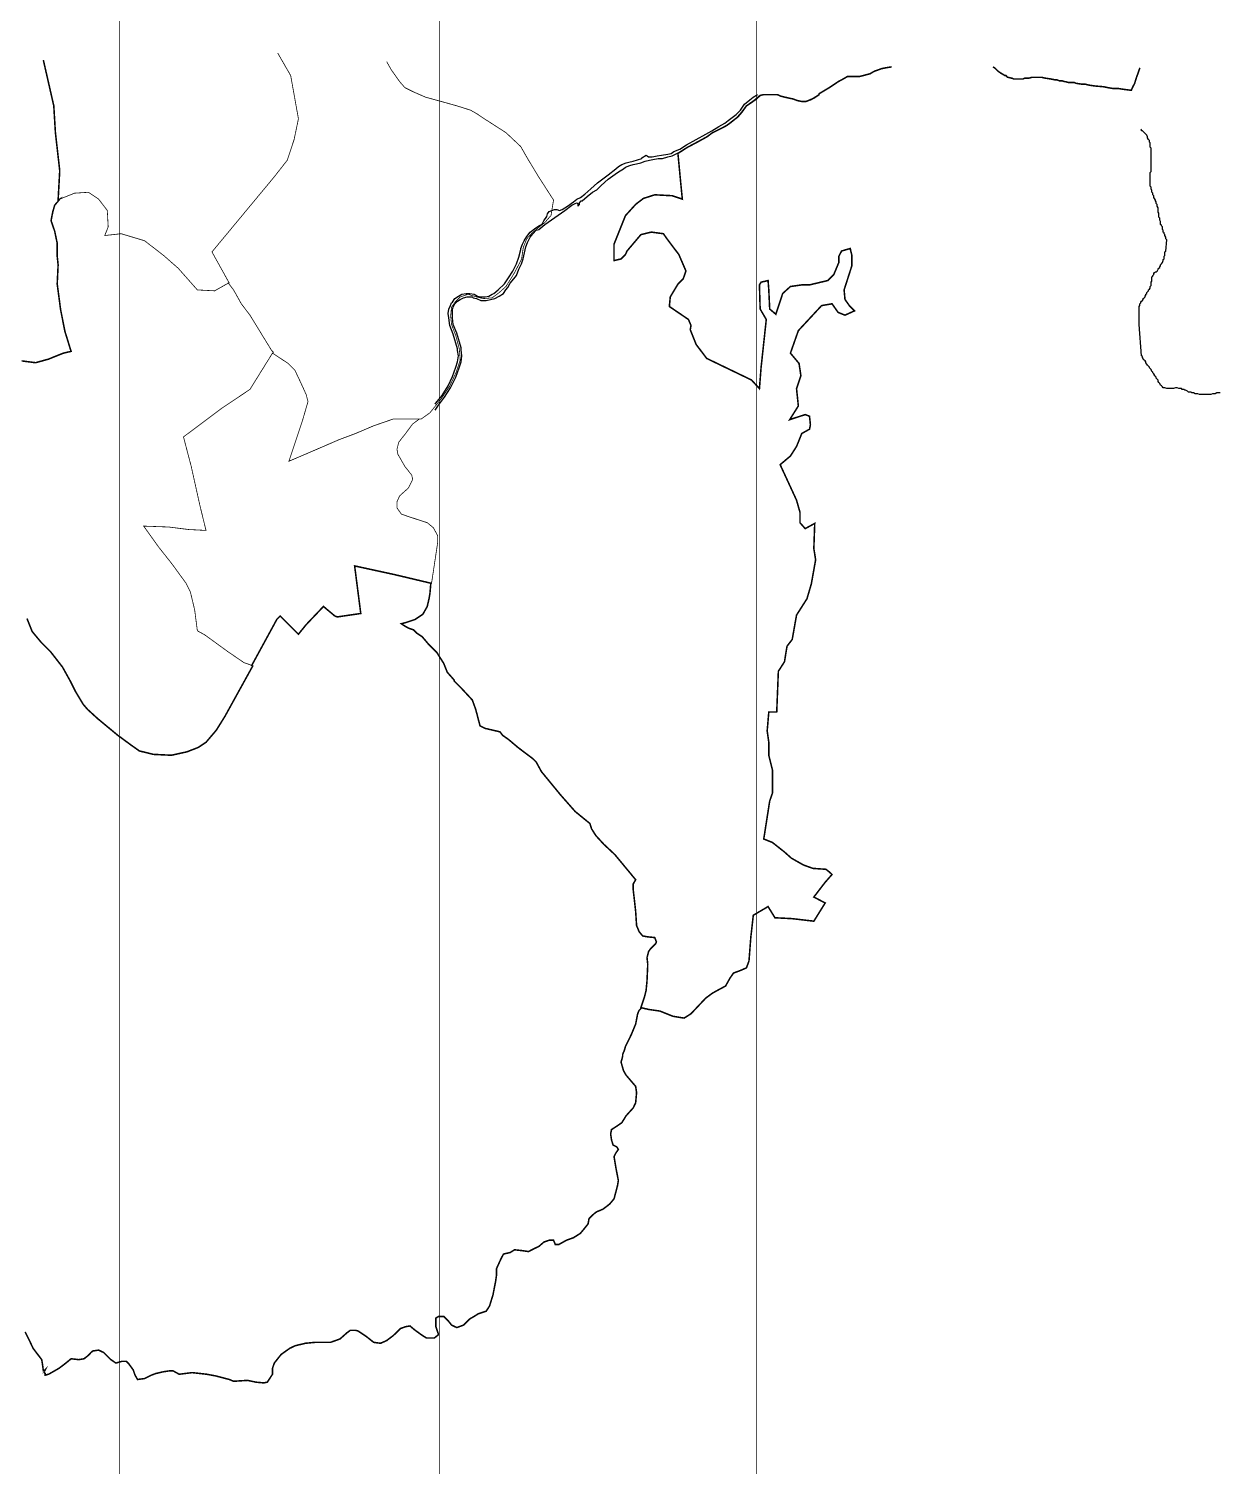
# Model space of a CAD drawing. Header units: millimetres. Extents: x -3588 to 75209, y -3737 to 38254.
# Drawn here: x 6964 to 8831, y 983 to 3236 of the extents above; entities that cross this region are included whole.
import ezdxf

# ---------------------------------------------------------------- set-up
doc = ezdxf.new("R2010")
doc.units = ezdxf.units.MM
doc.layers.add('P', color=253, linetype='Continuous')

msp = doc.modelspace()

# ---------------------------------------------------------------- linework, layer by layer
at = {"layer": 'P'}
for points, const_width in [([(7607.38, -124.774), (7607.38, 9201.454)], 1.2), ([(7106.095, -486.411), (7106.095, 8839.817)], 1.2), ([(8104.804, -520.269), (8104.804, 8805.959)], 1.2), ([(6953.081, 2715.314), (6974.814, 2712.497), (6995.139, 2718.13), (7018.28, 2727.461), (7030.427, 2730.277), (7020.825, 2761.324), (7014.055, 2795.204), (7008.678, 2835.854), (7010.102, 2865.781), (7008.678, 2879.32), (7008.678, 2899.645), (7004.725, 2918.561), (6999.092, 2934.933), (7000.5, 2942.839), (7001.908, 2949.608), (7004.725, 2959.21), (7012.631, 2968.813), (7010.102, 2967.404), (7012.631, 3013.415), (7005.861, 3072.981), (7003.317, 3115.039), (6986.945, 3186.735)], 2.417), ([(6986.945, 3186.735), (7003.317, 3115.039), (7005.861, 3072.981), (7012.631, 3013.415), (7010.102, 2967.404), (7012.631, 2968.813), (7004.725, 2959.21), (7001.908, 2949.608), (7000.5, 2942.839), (6999.092, 2934.933), (7004.725, 2918.561), (7008.678, 2899.645), (7008.678, 2879.32), (7010.102, 2865.781), (7008.678, 2835.854), (7014.055, 2795.204), (7020.825, 2761.324), (7030.427, 2730.277), (7018.28, 2727.461), (6995.139, 2718.13), (6974.814, 2712.497), (6953.081, 2715.314)], 2.417), ([(8316.245, 3176.013), (8306.931, 3174.604), (8300.146, 3173.18), (8293.376, 3170.651), (8289.135, 3169.227), (8282.366, 3165.274), (8277.004, 3163.866), (8266.282, 3161.049), (8253.863, 3161.049), (8247.077, 3161.049), (8240.308, 3157.096), (8232.402, 3152.855), (8218.575, 3143.541), (8202.475, 3133.955), (8202.475, 3132.531), (8194.297, 3127.169), (8191.753, 3125.761), (8188.936, 3124.625), (8182.15, 3121.808), (8175.381, 3121.808), (8168.611, 3123.216), (8161.826, 3125.761), (8155.056, 3127.169), (8142.909, 3130.002), (8137.276, 3132.531), (8133.323, 3132.531), (8119.768, 3132.531), (8115.815, 3132.531), (8110.166, 3131.41), (8102.26, 3124.625), (8096.626, 3120.4), (8088.721, 3115.039), (8081.935, 3105.436), (8075.165, 3097.53), (8062.747, 3087.928), (8057.385, 3083.975), (8046.663, 3078.342), (8035.652, 3072.981), (8026.338, 3066.195), (8011.375, 3058.017), (7996.411, 3050.111), (7985.689, 3043.326), (7981.448, 3040.509), (7981.448, 3039.101), (7985.689, 2994.499), (7988.217, 2968.813), (7972.134, 2974.174), (7945.039, 2975.582), (7927.243, 2969.933), (7915.112, 2960.619), (7899.013, 2942.839), (7886.594, 2911.791), (7881.232, 2898.236), (7881.232, 2872.55), (7892.243, 2875.095), (7899.013, 2881.864), (7901.557, 2887.514), (7923.29, 2913.2), (7939.662, 2917.153), (7958.578, 2914.608), (7962.531, 2908.959), (7965.364, 2905.006), (7982.856, 2881.864), (7993.867, 2856.178), (7989.642, 2844.032), (7981.448, 2835.854), (7969.317, 2815.529), (7967.893, 2800.566), (7997.82, 2780.241), (8001.772, 2770.927), (8000.636, 2764.157), (8009.966, 2741), (8026.338, 2719.267), (8096.626, 2685.387), (8109.045, 2671.848), (8111.59, 2704.591), (8119.768, 2780.241), (8110.166, 2796.613), (8109.045, 2834.445), (8111.59, 2838.67), (8122.584, 2841.215), (8123.721, 2826.54), (8125.129, 2796.613), (8134.731, 2788.435), (8145.454, 2820.89), (8157.601, 2831.901), (8175.381, 2834.445), (8187.512, 2834.445), (8216.03, 2841.215), (8225.632, 2850.817), (8233.538, 2869.734), (8233.538, 2879.32), (8237.763, 2887.514), (8251.318, 2891.467), (8253.863, 2880.728), (8253.863, 2864.356), (8241.716, 2826.54), (8243.124, 2811.576), (8249.91, 2801.974), (8258.088, 2793.796), (8243.124, 2787.01), (8232.402, 2791.251), (8222.8, 2804.807), (8206.428, 2801.974), (8170.019, 2762.733), (8157.601, 2727.461), (8171.14, 2711.361), (8173.972, 2692.172), (8167.187, 2671.848), (8170.019, 2644.737), (8156.464, 2623.292), (8180.742, 2631.198), (8187.512, 2628.654), (8188.936, 2615.099), (8187.512, 2608.329), (8175.381, 2601.559), (8167.187, 2581.235), (8157.601, 2566.271), (8141.501, 2552.716), (8167.187, 2497.103), (8172.564, 2478.187), (8172.564, 2461.815), (8180.742, 2452.501), (8195.705, 2460.695), (8194.297, 2421.166), (8197.114, 2403.673), (8190.344, 2365.841), (8183.559, 2342.699), (8167.187, 2317.013), (8160.417, 2278.893), (8152.239, 2268.17), (8148.286, 2243.892), (8138.684, 2228.929), (8136.14, 2165.138), (8123.721, 2165.138), (8121.176, 2135.499), (8123.721, 2117.719), (8123.721, 2097.394), (8129.37, 2074.525), (8129.37, 2037.829), (8125.129, 2025.682), (8115.815, 1966.116), (8129.37, 1960.755), (8148.286, 1945.791), (8159.009, 1936.205), (8177.925, 1925.467), (8192.889, 1920.105), (8213.213, 1918.697), (8218.575, 1914.472), (8222.8, 1910.519), (8212.077, 1898.372), (8194.297, 1875.231), (8212.077, 1865.917), (8194.297, 1837.398), (8160.417, 1841.351), (8133.323, 1842.759), (8122.584, 1860.267), (8099.443, 1846.712), (8095.49, 1811.712), (8092.674, 1775.016), (8088.721, 1764.293), (8079.118, 1760.052), (8068.396, 1756.099), (8062.747, 1747.921), (8055.977, 1735.775), (8048.071, 1731.55), (8035.652, 1724.764), (8024.914, 1716.858), (8001.772, 1692.308), (7991.05, 1685.523), (7973.542, 1688.356), (7953.217, 1696.533), (7935.437, 1699.078), (7923.29, 1701.895), (7928.667, 1717.994), (7931.484, 1729.005), (7932.892, 1743.968), (7934.029, 1769.654), (7932.892, 1780.377), (7935.437, 1789.979), (7938.254, 1793.932), (7946.448, 1802.11), (7947.568, 1804.943), (7945.039, 1811.712), (7934.029, 1812.848), (7926.123, 1814.257), (7920.474, 1821.026), (7916.521, 1830.629), (7915.112, 1852.362), (7912.568, 1875.231), (7911.159, 1887.362), (7911.159, 1895.556), (7915.112, 1902.325), (7882.641, 1941.566), (7865.149, 1957.938), (7852.73, 1971.493), (7845.944, 1982.216), (7843.416, 1990.394), (7820.258, 2009.31), (7797.389, 2035.284), (7767.478, 2071.692), (7759.284, 2086.656), (7753.923, 2092.017), (7730.782, 2109.525), (7716.09, 2121.944), (7706.504, 2128.714), (7702.551, 2134.091), (7679.394, 2139.452), (7671.216, 2143.405), (7664.446, 2169.363), (7659.069, 2184.055), (7640.169, 2204.379), (7630.566, 2213.965), (7630.566, 2215.39), (7619.844, 2227.521), (7614.467, 2241.076), (7603.472, 2258.568), (7589.917, 2272.123), (7580.603, 2283.133), (7572.409, 2288.495), (7567.048, 2293.856), (7558.87, 2296.689), (7552.084, 2300.642), (7547.859, 2303.458), (7553.492, 2304.867), (7569.592, 2310.228), (7581.723, 2318.422), (7588.509, 2330.552), (7591.325, 2342.699), (7592.734, 2350.877), (7594.142, 2366.977), (7537.121, 2380.516), (7474.738, 2394.071), (7484.34, 2319.542), (7447.644, 2314.181), (7443.691, 2315.589), (7425.911, 2330.552), (7398.801, 2302.05), (7386.67, 2287.086), (7358.151, 2315.589), (7352.79, 2310.228), (7313.549, 2238.243), (7314.973, 2237.123), (7271.491, 2158.369), (7257.952, 2136.62), (7241.852, 2117.719), (7229.433, 2109.525), (7211.925, 2102.756), (7187.648, 2097.394), (7159.145, 2098.803), (7137.412, 2104.164), (7123.857, 2113.766), (7103.532, 2128.714), (7072.485, 2154.416), (7056.113, 2169.363), (7049.327, 2177.269), (7037.197, 2197.594), (7029.003, 2213.965), (7016.872, 2235.714), (6997.956, 2259.992), (6982.992, 2274.94), (6969.453, 2291.311), (6961.259, 2311.636)], 2.417), ([(7346.02, 2727.461), (7347.429, 2728.869), (7344.612, 2731.686), (7310.732, 2787.01), (7297.177, 2804.807), (7285.046, 2826.54), (7276.852, 2837.262), (7278.277, 2837.262), (7251.166, 2886.105), (7348.837, 3003.813), (7369.162, 3029.787), (7379.9, 3062.242), (7386.67, 3094.714), (7374.523, 3162.458), (7354.198, 3197.746)], 1.2), ([(7524.99, 3184.191), (7531.759, 3172.06), (7545.315, 3152.855), (7553.492, 3143.541), (7567.048, 3136.772), (7585.964, 3128.578), (7615.603, 3120.4), (7634.791, 3115.039), (7656.252, 3108.253), (7665.854, 3102.892), (7677.985, 3094.714), (7696.902, 3082.567), (7711.865, 3072.981), (7735.007, 3051.232), (7745.745, 3032.331), (7762.117, 3005.221), (7786.394, 2967.404), (7782.442, 2942.839), (7781.017, 2941.702), (7772.839, 2932.116), (7760.693, 2922.514), (7752.515, 2915.744), (7744.321, 2906.43), (7738.959, 2892.875), (7736.415, 2875.095), (7725.42, 2853.634), (7711.865, 2831.901), (7701.143, 2822.299), (7690.132, 2814.121), (7676.577, 2812.984), (7665.854, 2815.529), (7652.299, 2819.754), (7640.169, 2815.529), (7631.975, 2807.335), (7626.613, 2799.429), (7625.205, 2785.89), (7626.613, 2772.335), (7633.383, 2754.555), (7638.744, 2734.23), (7640.169, 2716.722), (7633.383, 2696.397), (7623.797, 2676.073), (7610.242, 2655.748), (7592.734, 2634.015), (7579.194, 2624.413), (7576.362, 2624.413), (7535.712, 2624.413), (7504.665, 2613.69), (7476.146, 2601.559), (7450.461, 2591.957), (7400.225, 2570.224), (7371.706, 2558.077), (7393.439, 2623.292), (7401.633, 2651.523), (7398.801, 2662.534), (7390.895, 2680.026), (7381.308, 2700.35), (7370.57, 2711.361), (7346.02, 2727.461)], 1.2), ([(8306.931, 3174.604), (8300.146, 3173.18), (8293.376, 3170.651), (8289.135, 3169.227), (8282.366, 3165.274), (8277.004, 3163.866), (8266.282, 3161.049), (8253.863, 3161.049), (8247.077, 3161.049), (8240.308, 3157.096), (8232.402, 3152.855), (8218.575, 3143.541), (8202.475, 3133.955), (8202.475, 3132.531), (8194.297, 3127.169), (8191.753, 3125.761), (8188.936, 3124.625), (8182.15, 3121.808), (8175.381, 3121.808), (8168.611, 3123.216), (8161.826, 3125.761), (8155.056, 3127.169), (8142.909, 3130.002), (8137.276, 3132.531), (8133.323, 3132.531), (8119.768, 3132.531), (8115.815, 3132.531), (8110.166, 3131.41), (8102.26, 3124.625), (8096.626, 3120.4), (8088.721, 3115.039), (8081.935, 3105.436), (8075.165, 3097.53), (8062.747, 3087.928), (8057.385, 3083.975), (8046.663, 3078.342), (8035.652, 3072.981), (8026.338, 3066.195), (8011.375, 3058.017), (7996.411, 3050.111), (7985.689, 3043.326), (7981.448, 3040.509), (7981.448, 3039.101), (7985.689, 2994.499), (7988.217, 2968.813), (7972.134, 2974.174), (7945.039, 2975.582), (7927.243, 2969.933), (7915.112, 2960.619), (7899.013, 2942.839), (7886.594, 2911.791), (7881.232, 2898.236), (7881.232, 2872.55), (7892.243, 2875.095), (7899.013, 2881.864), (7901.557, 2887.514), (7923.29, 2913.2), (7939.662, 2917.153), (7958.578, 2914.608), (7962.531, 2908.959), (7965.364, 2905.006), (7982.856, 2881.864), (7993.867, 2856.178), (7989.642, 2844.032), (7981.448, 2835.854), (7969.317, 2815.529), (7967.893, 2800.566), (7997.82, 2780.241), (8001.772, 2770.927), (8000.636, 2764.157), (8009.966, 2741), (8026.338, 2719.267), (8096.626, 2685.387), (8109.045, 2671.848), (8111.59, 2704.591), (8119.768, 2780.241), (8110.166, 2796.613), (8109.045, 2834.445), (8111.59, 2838.67), (8122.584, 2841.215), (8123.721, 2826.54), (8125.129, 2796.613), (8134.731, 2788.435), (8145.454, 2820.89), (8157.601, 2831.901), (8175.381, 2834.445), (8187.512, 2834.445), (8216.03, 2841.215), (8225.632, 2850.817), (8233.538, 2869.734), (8233.538, 2879.32), (8237.763, 2887.514), (8251.318, 2891.467), (8253.863, 2880.728), (8253.863, 2864.356), (8241.716, 2826.54), (8243.124, 2811.576), (8249.91, 2801.974), (8258.088, 2793.796), (8243.124, 2787.01), (8232.402, 2791.251), (8222.8, 2804.807), (8206.428, 2801.974), (8170.019, 2762.733), (8157.601, 2727.461), (8171.14, 2711.361), (8173.972, 2692.172), (8167.187, 2671.848), (8170.019, 2644.737), (8156.464, 2623.292), (8180.742, 2631.198), (8187.512, 2628.654), (8188.936, 2615.099), (8187.512, 2608.329), (8175.381, 2601.559), (8167.187, 2581.235), (8157.601, 2566.271), (8141.501, 2552.716), (8167.187, 2497.103), (8172.564, 2478.187), (8172.564, 2461.815), (8180.742, 2452.501), (8195.705, 2460.695), (8194.297, 2421.166), (8197.114, 2403.673), (8190.344, 2365.841), (8183.559, 2342.699), (8167.187, 2317.013), (8160.417, 2278.893), (8152.239, 2268.17), (8148.286, 2243.892), (8138.684, 2228.929), (8136.14, 2165.138), (8123.721, 2165.138), (8121.176, 2135.499), (8123.721, 2117.719), (8123.721, 2097.394), (8129.37, 2074.525), (8129.37, 2037.829), (8125.129, 2025.682), (8115.815, 1966.116), (8129.37, 1960.755), (8148.286, 1945.791), (8159.009, 1936.205), (8177.925, 1925.467), (8192.889, 1920.105), (8213.213, 1918.697), (8218.575, 1914.472), (8222.8, 1910.519), (8212.077, 1898.372), (8194.297, 1875.231), (8212.077, 1865.917), (8194.297, 1837.398), (8160.417, 1841.351), (8133.323, 1842.759), (8122.584, 1860.267), (8099.443, 1846.712), (8095.49, 1811.712), (8092.674, 1775.016), (8088.721, 1764.293), (8079.118, 1760.052), (8068.396, 1756.099), (8062.747, 1747.921), (8055.977, 1735.775), (8048.071, 1731.55), (8035.652, 1724.764), (8024.914, 1716.858), (8001.772, 1692.308), (7991.05, 1685.523), (7973.542, 1688.356), (7953.217, 1696.533), (7935.437, 1699.078), (7923.29, 1701.895), (7928.667, 1717.994), (7931.484, 1729.005), (7932.892, 1743.968), (7934.029, 1769.654), (7932.892, 1780.377), (7935.437, 1789.979), (7938.254, 1793.932), (7946.448, 1802.11), (7947.568, 1804.943), (7945.039, 1811.712), (7934.029, 1812.848), (7926.123, 1814.257), (7920.474, 1821.026), (7916.521, 1830.629), (7915.112, 1852.362), (7912.568, 1875.231), (7911.159, 1887.362), (7911.159, 1895.556), (7915.112, 1902.325), (7882.641, 1941.566), (7865.149, 1957.938), (7852.73, 1971.493), (7845.944, 1982.216), (7843.416, 1990.394), (7820.258, 2009.31), (7797.389, 2035.284), (7767.478, 2071.692), (7759.284, 2086.656), (7753.923, 2092.017), (7730.782, 2109.525), (7716.09, 2121.944), (7706.504, 2128.714), (7702.551, 2134.091), (7679.394, 2139.452), (7671.216, 2143.405), (7664.446, 2169.363), (7659.069, 2184.055), (7640.169, 2204.379), (7630.566, 2213.965), (7630.566, 2215.39), (7619.844, 2227.521), (7614.467, 2241.076), (7603.472, 2258.568), (7589.917, 2272.123), (7580.603, 2283.133), (7572.409, 2288.495), (7567.048, 2293.856), (7558.87, 2296.689), (7552.084, 2300.642), (7547.859, 2303.458), (7553.492, 2304.867), (7569.592, 2310.228), (7581.723, 2318.422), (7588.509, 2330.552), (7591.325, 2342.699), (7592.734, 2350.877), (7594.142, 2366.977), (7595.278, 2366.977), (7604.88, 2430.768), (7604.88, 2441.49), (7598.095, 2453.909), (7588.509, 2461.815), (7558.87, 2471.417), (7547.859, 2475.37), (7541.074, 2484.972), (7541.074, 2494.559), (7545.315, 2503.889), (7558.87, 2516.02), (7565.639, 2529.575), (7564.231, 2536.344), (7553.492, 2549.899), (7542.498, 2569.088), (7541.074, 2576.994), (7543.906, 2588.004), (7553.492, 2600.135), (7565.639, 2616.507), (7576.362, 2624.413), (7579.194, 2624.413), (7592.734, 2634.015), (7610.242, 2655.748), (7623.797, 2676.073), (7633.383, 2696.397), (7640.169, 2716.722), (7638.744, 2734.23), (7633.383, 2754.555), (7626.613, 2772.335), (7625.205, 2785.89), (7626.613, 2799.429), (7631.975, 2807.335), (7640.169, 2815.529), (7652.299, 2819.754), (7665.854, 2815.529), (7676.577, 2812.984), (7690.132, 2814.121), (7701.143, 2822.299), (7711.865, 2831.901), (7725.42, 2853.634), (7736.415, 2875.095), (7738.959, 2892.875), (7744.321, 2906.43), (7752.515, 2915.744), (7760.693, 2922.514), (7772.839, 2932.116), (7781.017, 2941.702), (7782.442, 2942.839), (7786.394, 2967.404), (7762.117, 3005.221), (7745.745, 3032.331), (7735.007, 3051.232), (7711.865, 3072.981), (7696.902, 3082.567), (7677.985, 3094.714), (7665.854, 3102.892), (7656.252, 3108.253), (7634.791, 3115.039), (7615.603, 3120.4), (7585.964, 3128.578), (7567.048, 3136.772), (7553.492, 3143.541), (7545.315, 3152.855), (7531.759, 3172.06), (7524.99, 3184.191)], 1.2), ([(8705.232, 3174.604), (8703.823, 3170.651), (8702.415, 3166.41), (8699.87, 3159.641), (8697.054, 3150.327), (8694.221, 3144.949), (8691.676, 3139.316), (8680.682, 3140.724), (8671.352, 3142.133), (8663.174, 3142.133), (8654.98, 3143.541), (8648.21, 3144.949), (8634.655, 3146.086), (8625.341, 3147.494), (8619.708, 3148.902), (8614.331, 3148.902), (8605.016, 3150.327), (8602.2, 3151.735), (8599.383, 3151.735), (8595.43, 3151.735), (8592.598, 3151.735), (8588.645, 3152.855), (8587.236, 3152.855), (8583.283, 3154.28), (8579.058, 3154.28), (8575.105, 3155.688), (8572.273, 3155.688), (8565.503, 3157.096), (8556.189, 3158.505), (8551.948, 3159.641), (8549.403, 3159.641), (8544.042, 3159.641), (8541.226, 3159.641), (8535.864, 3159.641), (8531.623, 3158.505), (8527.67, 3158.505), (8524.854, 3158.505), (8522.309, 3157.096), (8518.084, 3157.096), (8515.54, 3157.096), (8514.131, 3157.096), (8511.299, 3157.096), (8507.346, 3157.096), (8504.529, 3158.505), (8503.393, 3158.505), (8499.168, 3159.641), (8497.759, 3159.641), (8496.623, 3161.049), (8495.215, 3162.458), (8493.807, 3162.458), (8487.021, 3166.41), (8483.068, 3169.227), (8481.66, 3170.651), (8477.435, 3174.604), (8474.89, 3176.013)], 2.417), ([(8705.232, 3174.604), (8703.823, 3170.651), (8702.415, 3166.41), (8699.87, 3159.641), (8697.054, 3150.327), (8694.221, 3144.949), (8691.676, 3139.316), (8680.682, 3140.724), (8671.352, 3142.133), (8663.174, 3142.133), (8654.98, 3143.541), (8648.21, 3144.949), (8634.655, 3146.086), (8625.341, 3147.494), (8619.708, 3148.902), (8614.331, 3148.902), (8605.016, 3150.327), (8602.2, 3151.735), (8599.383, 3151.735), (8595.43, 3151.735), (8592.598, 3151.735), (8588.645, 3152.855), (8587.236, 3152.855), (8583.283, 3154.28), (8579.058, 3154.28), (8575.105, 3155.688), (8572.273, 3155.688), (8565.503, 3157.096), (8556.189, 3158.505), (8551.948, 3159.641), (8549.403, 3159.641), (8544.042, 3159.641), (8541.226, 3159.641), (8535.864, 3159.641), (8531.623, 3158.505), (8527.67, 3158.505), (8524.854, 3158.505), (8522.309, 3157.096), (8518.084, 3157.096), (8515.54, 3157.096), (8514.131, 3157.096), (8511.299, 3157.096), (8507.346, 3157.096), (8504.529, 3158.505), (8503.393, 3158.505), (8499.168, 3159.641), (8497.759, 3159.641), (8496.623, 3161.049), (8495.215, 3162.458), (8493.807, 3162.458), (8487.021, 3166.41), (8483.068, 3169.227), (8481.66, 3170.651), (8477.435, 3174.604)], 1.2), ([(6953.081, 2715.314), (6974.814, 2712.497), (6995.139, 2718.13), (7018.28, 2727.461), (7030.427, 2730.277), (7020.825, 2761.324), (7014.055, 2795.204), (7008.678, 2835.854), (7010.102, 2865.781), (7008.678, 2879.32), (7008.678, 2899.645), (7004.725, 2918.561), (6999.092, 2934.933), (7000.5, 2942.839), (7001.908, 2949.608), (7004.725, 2959.21), (7012.631, 2968.813), (7035.788, 2978.127), (7057.521, 2979.535), (7073.605, 2968.813), (7087.16, 2951.032), (7088.569, 2925.33), (7083.207, 2911.791), (7108.893, 2914.608), (7145.59, 2903.597), (7175.229, 2880.728), (7198.386, 2860.403), (7228.297, 2826.54), (7255.407, 2825.131), (7276.852, 2837.262), (7285.046, 2826.54), (7297.177, 2804.807), (7310.732, 2787.01), (7344.612, 2731.686), (7347.429, 2728.869), (7346.02, 2727.461), (7332.465, 2705.712), (7310.732, 2670.711), (7266.13, 2640.784), (7206.564, 2596.182), (7218.711, 2549.899), (7232.25, 2488.925), (7241.852, 2449.684), (7214.758, 2451.092), (7183.423, 2455.045), (7144.181, 2456.454), (7167.323, 2423.998), (7188.784, 2396.888), (7210.517, 2366.977), (7217.302, 2353.422), (7224.072, 2325.191), (7228.297, 2292.448), (7240.444, 2285.678), (7275.732, 2259.992), (7301.418, 2242.484), (7313.549, 2238.243), (7314.973, 2237.123), (7271.491, 2158.369), (7257.952, 2136.62), (7241.852, 2117.719), (7229.433, 2109.525), (7211.925, 2102.756), (7187.648, 2097.394), (7159.145, 2098.803), (7137.412, 2104.164), (7123.857, 2113.766), (7103.532, 2128.714), (7072.485, 2154.416), (7056.113, 2169.363), (7049.327, 2177.269), (7037.197, 2197.594), (7029.003, 2213.965), (7016.872, 2235.714), (6997.956, 2259.992), (6982.992, 2274.94), (6969.453, 2291.311), (6961.259, 2311.636)], 1.2), ([(6961.259, 2311.636), (6969.453, 2291.311), (6982.992, 2274.94), (6997.956, 2259.992), (7016.872, 2235.714), (7029.003, 2213.965), (7037.197, 2197.594), (7049.327, 2177.269), (7056.113, 2169.363), (7072.485, 2154.416), (7103.532, 2128.714), (7123.857, 2113.766), (7137.412, 2104.164), (7159.145, 2098.803), (7187.648, 2097.394), (7211.925, 2102.756), (7229.433, 2109.525), (7241.852, 2117.719), (7257.952, 2136.62), (7271.491, 2158.369), (7314.973, 2237.123), (7313.549, 2238.243), (7352.79, 2310.228), (7358.151, 2315.589), (7386.67, 2287.086), (7398.801, 2302.05), (7425.911, 2330.552), (7443.691, 2315.589), (7447.644, 2314.181), (7484.34, 2319.542), (7474.738, 2394.071), (7537.121, 2380.516), (7594.142, 2366.977), (7592.734, 2350.877), (7591.325, 2342.699), (7588.509, 2330.552), (7581.723, 2318.422), (7569.592, 2310.228), (7553.492, 2304.867), (7547.859, 2303.458), (7552.084, 2300.642), (7558.87, 2296.689), (7567.048, 2293.856), (7572.409, 2288.495), (7580.603, 2283.133), (7589.917, 2272.123), (7603.472, 2258.568), (7614.467, 2241.076), (7619.844, 2227.521), (7630.566, 2215.39), (7630.566, 2213.965), (7640.169, 2204.379), (7659.069, 2184.055), (7664.446, 2169.363), (7671.216, 2143.405), (7679.394, 2139.452), (7702.551, 2134.091), (7706.504, 2128.714), (7716.09, 2121.944), (7730.782, 2109.525), (7753.923, 2092.017), (7759.284, 2086.656), (7767.478, 2071.692), (7797.389, 2035.284), (7820.258, 2009.31), (7843.416, 1990.394), (7845.944, 1982.216), (7852.73, 1971.493), (7865.149, 1957.938), (7882.641, 1941.566), (7915.112, 1902.325), (7911.159, 1895.556), (7911.159, 1887.362), (7912.568, 1875.231), (7915.112, 1852.362), (7916.521, 1830.629), (7920.474, 1821.026), (7926.123, 1814.257), (7934.029, 1812.848), (7945.039, 1811.712), (7947.568, 1804.943), (7946.448, 1802.11), (7938.254, 1793.932), (7935.437, 1789.979), (7932.892, 1780.377), (7934.029, 1769.654), (7932.892, 1743.968), (7931.484, 1729.005), (7928.667, 1717.994), (7923.29, 1701.895), (7923.29, 1700.486), (7921.882, 1699.078), (7920.474, 1697.67), (7919.337, 1695.125), (7917.929, 1690.9), (7915.112, 1676.209), (7908.343, 1659.837), (7899.013, 1640.921), (7897.604, 1635.559), (7894.788, 1628.79), (7894.788, 1625.973), (7892.243, 1616.371), (7896.196, 1602.816), (7900.149, 1596.046), (7906.918, 1588.14), (7915.112, 1578.538), (7916.521, 1568.952), (7915.112, 1552.852), (7911.159, 1544.674), (7900.149, 1532.527), (7893.379, 1521.517), (7885.473, 1516.156), (7877.28, 1510.794), (7875.871, 1504.025), (7877.28, 1494.423), (7879.824, 1486.517), (7885.473, 1483.7), (7888.018, 1479.747), (7884.065, 1474.098), (7881.232, 1468.737), (7884.065, 1451.228), (7888.018, 1430.904), (7886.594, 1422.726), (7881.232, 1402.401), (7874.463, 1394.207), (7863.74, 1386.029), (7854.138, 1382.076), (7850.185, 1379.244), (7841.991, 1371.338), (7840.583, 1363.16), (7835.222, 1356.374), (7828.452, 1348.197), (7817.714, 1341.427), (7806.719, 1337.474), (7794.572, 1330.689), (7789.211, 1330.689), (7786.394, 1337.474), (7779.609, 1337.474), (7771.431, 1334.641), (7763.525, 1327.872), (7755.331, 1323.919), (7747.153, 1319.678), (7737.551, 1321.102), (7725.42, 1322.511), (7718.635, 1318.27), (7707.912, 1315.725), (7703.671, 1307.547), (7696.902, 1292.584), (7696.902, 1281.861), (7695.765, 1273.667), (7691.54, 1251.934), (7686.179, 1234.426), (7680.818, 1226.248), (7668.671, 1222.295), (7661.902, 1218.054), (7655.116, 1214.101), (7645.53, 1204.515), (7634.791, 1200.562), (7626.613, 1204.515), (7621.252, 1211.285), (7614.467, 1218.054), (7606.289, 1218.054), (7602.048, 1215.526), (7602.048, 1209.877), (7602.048, 1201.971), (7606.289, 1189.552), (7599.519, 1184.191), (7587.372, 1184.191), (7580.603, 1188.416), (7569.592, 1196.321), (7561.398, 1203.107), (7554.629, 1201.971), (7546.723, 1199.154), (7535.712, 1188.416), (7524.99, 1180.238), (7515.388, 1175.997), (7504.665, 1177.405), (7492.518, 1187.007), (7480.099, 1195.201), (7476.146, 1196.321), (7467.969, 1196.321), (7462.607, 1192.368), (7451.869, 1182.782), (7436.921, 1177.405), (7412.356, 1177.405), (7397.68, 1175.997), (7381.308, 1172.044), (7373.115, 1168.091), (7359.575, 1158.505), (7348.837, 1144.949), (7346.02, 1136.756), (7346.02, 1127.441), (7337.826, 1115.022), (7332.465, 1113.902), (7320.334, 1115.022), (7306.779, 1117.855), (7285.046, 1116.431), (7278.277, 1119.263), (7257.952, 1124.625), (7242.988, 1127.441), (7220.119, 1129.986), (7199.794, 1127.441), (7190.192, 1132.803), (7184.831, 1132.803), (7175.229, 1131.394), (7163.098, 1128.578), (7156.328, 1126.033), (7145.59, 1120.672), (7134.579, 1119.263), (7130.626, 1126.033), (7127.81, 1134.227), (7121.04, 1143.541), (7117.087, 1147.766), (7110.302, 1147.766), (7100.715, 1144.949), (7092.81, 1150.311), (7081.799, 1161.321), (7073.605, 1165.274), (7064.291, 1163.866), (7061.474, 1161.321), (7057.521, 1157.08), (7050.752, 1151.719), (7042.558, 1150.311), (7030.427, 1151.719), (7022.233, 1144.949), (7011.511, 1136.756), (6995.139, 1127.441), (6989.778, 1126.033), (6989.778, 1128.578), (6988.353, 1129.986), (6988.353, 1131.394), (6989.778, 1134.227), (6988.353, 1132.803), (6986.945, 1132.803), (6985.537, 1143.541), (6984.4, 1150.311), (6970.861, 1168.091), (6965.212, 1180.238), (6958.442, 1193.777)], 2.417)]:
    msp.add_lwpolyline(points, dxfattribs=dict(at, const_width=const_width))
for points in [[(7600.927, 2637.968), (7606.289, 2646.162), (7615.603, 2658.293), (7625.205, 2673.256), (7633.383, 2689.628), (7638.744, 2704.591), (7641.577, 2713.905), (7642.697, 2723.508), (7641.577, 2732.822), (7641.577, 2735.638), (7634.791, 2758.78), (7629.158, 2772.335), (7628.022, 2783.057), (7628.022, 2789.843), (7628.022, 2795.204), (7629.158, 2799.429), (7631.975, 2804.807), (7635.928, 2808.759), (7640.169, 2811.576), (7645.53, 2814.121), (7650.891, 2815.529), (7652.299, 2815.529), (7655.116, 2815.529), (7659.069, 2815.529), (7660.493, 2814.121), (7665.854, 2812.984), (7672.624, 2810.168), (7680.818, 2810.168), (7687.588, 2811.576), (7694.357, 2812.984), (7701.143, 2816.937), (7707.912, 2820.89), (7711.865, 2826.54), (7714.682, 2830.492), (7718.635, 2837.262), (7723.996, 2844.032), (7728.237, 2849.409), (7732.19, 2858.995), (7736.415, 2867.189), (7738.959, 2875.095), (7743.2, 2894.283), (7745.745, 2901.053), (7749.97, 2908.959), (7753.923, 2914.608), (7759.284, 2919.969), (7763.525, 2921.378), (7772.839, 2929.283), (7804.175, 2951.032), (7814.897, 2959.21), (7820.258, 2962.027), (7823.091, 2963.163), (7824.499, 2962.027), (7824.499, 2960.619), (7824.499, 2959.21), (7824.499, 2957.802), (7827.044, 2960.619), (7827.044, 2962.027), (7827.044, 2963.163), (7829.861, 2965.98), (7831.269, 2965.98), (7839.175, 2972.765), (7847.369, 2979.535), (7854.138, 2983.488), (7860.908, 2990.258), (7871.918, 2999.86), (7886.594, 3010.582), (7890.835, 3013.415), (7896.196, 3016.232), (7899.013, 3018.776), (7905.798, 3021.593), (7911.159, 3023.001), (7916.521, 3024.137), (7923.29, 3025.546), (7930.076, 3028.378), (7936.845, 3029.787), (7942.207, 3030.907), (7950.401, 3032.331), (7957.17, 3032.331), (7965.364, 3035.148), (7972.134, 3036.556), (7977.495, 3039.101), (7985.689, 3043.326), (7996.411, 3050.111), (8011.375, 3058.017), (8026.338, 3066.195), (8035.652, 3072.981), (8046.663, 3078.342), (8057.385, 3083.975), (8062.747, 3087.928), (8075.165, 3097.53), (8081.935, 3105.436), (8088.721, 3115.039), (8096.626, 3120.4), (8102.26, 3124.625), (8110.166, 3131.41), (8115.815, 3132.531), (8119.768, 3132.531), (8133.323, 3132.531), (8137.276, 3132.531), (8142.909, 3130.002), (8155.056, 3127.169), (8161.826, 3125.761), (8168.611, 3123.216), (8175.381, 3121.808), (8182.15, 3121.808), (8188.936, 3124.625), (8191.753, 3125.761), (8194.297, 3127.169), (8202.475, 3132.531)], [(7600.927, 2647.57), (7602.048, 2648.978), (7611.65, 2661.109), (7621.252, 2676.073), (7628.022, 2691.036), (7633.383, 2705.712), (7635.928, 2713.905), (7637.336, 2723.508), (7635.928, 2731.686), (7635.928, 2734.23), (7629.158, 2757.372), (7623.797, 2770.927), (7622.372, 2783.057), (7621.252, 2789.843), (7622.372, 2796.613), (7625.205, 2801.974), (7626.613, 2806.215), (7628.022, 2807.335), (7631.975, 2812.984), (7637.336, 2816.937), (7642.697, 2819.754), (7649.483, 2820.89), (7650.891, 2820.89), (7655.116, 2820.89), (7661.902, 2819.754), (7667.263, 2816.937), (7672.624, 2815.529), (7679.394, 2815.529), (7684.771, 2816.937), (7690.132, 2819.754), (7692.949, 2820.89), (7699.718, 2826.54), (7709.321, 2835.854), (7716.09, 2845.456), (7722.876, 2856.178), (7728.237, 2867.189), (7732.19, 2877.911), (7735.007, 2890.058), (7735.007, 2891.467), (7737.551, 2898.236), (7740.368, 2903.597), (7744.321, 2910.383), (7749.97, 2917.153), (7756.74, 2922.514), (7763.525, 2926.755), (7767.478, 2929.283), (7768.886, 2930.708), (7771.431, 2934.933), (7775.656, 2941.702), (7777.064, 2945.655), (7779.609, 2949.608), (7783.85, 2951.032), (7787.803, 2952.441), (7791.756, 2952.441), (7795.981, 2951.032), (7799.934, 2952.441), (7808.128, 2957.802), (7817.714, 2964.572), (7823.091, 2968.813), (7828.452, 2971.357), (7835.222, 2976.718), (7844.824, 2984.896), (7855.547, 2994.499), (7871.918, 3006.629), (7884.065, 3016.232), (7888.018, 3020.184), (7893.379, 3023.001), (7900.149, 3025.546), (7904.39, 3026.954), (7911.159, 3028.378), (7924.715, 3032.331), (7924.715, 3033.74), (7931.484, 3037.693), (7932.892, 3036.556), (7935.437, 3035.148), (7940.798, 3035.148), (7948.992, 3036.556), (7955.762, 3037.693), (7965.364, 3039.101), (7970.725, 3040.509), (7974.678, 3043.326), (7984.264, 3047.279), (7995.003, 3054.064), (8009.966, 3062.242), (8024.914, 3070.436), (8034.516, 3075.797), (8045.239, 3082.567), (8054.841, 3087.928), (8060.202, 3091.881), (8072.349, 3101.483), (8079.118, 3108.253), (8085.888, 3117.855), (8094.082, 3124.625), (8099.443, 3128.578), (8106.213, 3132.531)], [(8831.133, 2665.062), (8828.588, 2665.062), (8825.772, 2665.062), (8822.955, 2663.942), (8821.819, 2663.942), (8819.002, 2663.942), (8816.169, 2662.534), (8815.049, 2662.534), (8813.625, 2662.534), (8810.808, 2662.534), (8809.4, 2662.534), (8808.264, 2662.534), (8806.855, 2662.534), (8805.447, 2662.534), (8804.039, 2662.534), (8801.494, 2662.534), (8800.086, 2662.534), (8798.677, 2662.534), (8795.845, 2663.942), (8794.724, 2663.942), (8791.892, 2663.942), (8789.075, 2665.062), (8787.939, 2665.062), (8786.53, 2665.062), (8785.122, 2666.486), (8783.714, 2666.486), (8782.306, 2666.486), (8781.169, 2666.486), (8779.761, 2667.895), (8776.928, 2669.303), (8775.52, 2669.303), (8774.4, 2670.711), (8771.567, 2670.711), (8770.159, 2671.848), (8768.75, 2671.848), (8766.206, 2671.848), (8763.389, 2673.256), (8761.981, 2673.256), (8760.845, 2673.256), (8758.028, 2671.848), (8755.195, 2671.848), (8754.075, 2671.848), (8752.651, 2671.848), (8749.834, 2671.848), (8748.426, 2671.848), (8747.289, 2671.848), (8744.473, 2673.256), (8743.064, 2673.256), (8741.656, 2673.256), (8740.52, 2674.664), (8739.111, 2676.073), (8737.703, 2677.481), (8736.279, 2680.026), (8734.871, 2681.434), (8733.75, 2682.858), (8733.75, 2684.267), (8733.75, 2685.387), (8732.326, 2686.811), (8730.918, 2688.219), (8730.918, 2689.628), (8729.509, 2691.036), (8728.101, 2692.172), (8728.101, 2693.581), (8726.965, 2694.989), (8725.556, 2696.397), (8725.556, 2697.806), (8724.148, 2698.942), (8722.74, 2701.759), (8721.331, 2703.183), (8720.195, 2704.591), (8720.195, 2705.712), (8718.787, 2707.136), (8717.378, 2708.544), (8715.954, 2709.953), (8714.546, 2712.497), (8714.546, 2713.905), (8713.426, 2715.314), (8712.001, 2716.722), (8710.593, 2718.13), (8710.593, 2719.267), (8709.185, 2720.675), (8709.185, 2722.083), (8707.776, 2723.508), (8703.823, 2772.335), (8703.823, 2774.88), (8703.823, 2776.288), (8703.823, 2777.696), (8703.823, 2780.241), (8703.823, 2781.649), (8703.823, 2784.482), (8703.823, 2785.89), (8703.823, 2787.01), (8703.823, 2788.435), (8703.823, 2789.843), (8703.823, 2791.251), (8703.823, 2792.66), (8703.823, 2795.204), (8703.823, 2796.613), (8703.823, 2798.021), (8703.823, 2799.429), (8703.823, 2800.566), (8705.232, 2801.974), (8705.232, 2804.807), (8706.64, 2806.215), (8706.64, 2807.335), (8707.776, 2808.759), (8709.185, 2810.168), (8710.593, 2811.576), (8710.593, 2812.984), (8712.001, 2814.121), (8713.426, 2815.529), (8713.426, 2816.937), (8714.546, 2818.346), (8714.546, 2819.754), (8715.954, 2820.89), (8715.954, 2822.299), (8717.378, 2823.707), (8718.787, 2825.131), (8718.787, 2826.54), (8720.195, 2827.66), (8721.331, 2829.084), (8721.331, 2830.492), (8721.331, 2831.901), (8722.74, 2833.309), (8722.74, 2834.445), (8722.74, 2837.262), (8722.74, 2838.67), (8724.148, 2840.079), (8724.148, 2841.215), (8724.148, 2844.032), (8724.148, 2845.456), (8724.148, 2846.864), (8725.556, 2847.985), (8725.556, 2849.409), (8726.965, 2850.817), (8726.965, 2852.226), (8728.101, 2853.634), (8729.509, 2854.77), (8730.918, 2854.77), (8732.326, 2856.178), (8733.75, 2858.995), (8734.871, 2860.403), (8736.279, 2861.54), (8736.279, 2862.948), (8737.703, 2864.356), (8737.703, 2865.781), (8739.111, 2867.189), (8740.52, 2869.734), (8741.656, 2872.55), (8741.656, 2873.959), (8743.064, 2875.095), (8743.064, 2876.503), (8743.064, 2879.32), (8744.473, 2880.728), (8744.473, 2881.864), (8744.473, 2884.681), (8744.473, 2886.105), (8745.881, 2887.514), (8747.289, 2905.006), (8745.881, 2906.43), (8745.881, 2907.838), (8745.881, 2908.959), (8744.473, 2911.791), (8744.473, 2913.2), (8743.064, 2914.608), (8743.064, 2915.744), (8741.656, 2917.153), (8741.656, 2918.561), (8741.656, 2919.969), (8740.52, 2921.378), (8740.52, 2922.514), (8740.52, 2925.33), (8739.111, 2926.755), (8739.111, 2928.163), (8737.703, 2929.283), (8737.703, 2930.708), (8737.703, 2932.116), (8737.703, 2933.524), (8736.279, 2936.069), (8736.279, 2937.477), (8736.279, 2938.886), (8734.871, 2940.294), (8734.871, 2941.702), (8734.871, 2942.839), (8734.871, 2945.655), (8734.871, 2947.08), (8733.75, 2948.488), (8733.75, 2951.032), (8733.75, 2952.441), (8733.75, 2953.849), (8733.75, 2955.257), (8732.326, 2957.802), (8732.326, 2960.619), (8730.918, 2962.027), (8730.918, 2964.572), (8729.509, 2965.98), (8729.509, 2967.404), (8728.101, 2969.933), (8726.965, 2971.357), (8726.965, 2974.174), (8725.556, 2975.582), (8725.556, 2976.718), (8725.556, 2978.127), (8724.148, 2979.535), (8724.148, 2980.943), (8724.148, 2982.352), (8722.74, 2984.896), (8722.74, 2987.729), (8721.331, 2989.137), (8721.331, 2990.258), (8721.331, 2991.682), (8721.331, 2993.09), (8721.331, 2995.907), (8721.331, 2997.043), (8721.331, 2998.451), (8721.331, 2999.86), (8721.331, 3001.268), (8721.331, 3002.676), (8721.331, 3003.813), (8721.331, 3005.221), (8721.331, 3008.054), (8721.331, 3009.462), (8721.331, 3010.582), (8722.74, 3012.007), (8722.74, 3014.823), (8722.74, 3016.232), (8722.74, 3018.776), (8722.74, 3020.184), (8722.74, 3021.593), (8722.74, 3023.001), (8722.74, 3025.546), (8722.74, 3026.954), (8722.74, 3028.378), (8722.74, 3029.787), (8722.74, 3030.907), (8722.74, 3032.331), (8722.74, 3033.74), (8722.74, 3036.556), (8722.74, 3037.693), (8722.74, 3039.101), (8722.74, 3040.509), (8722.74, 3043.326), (8722.74, 3044.462), (8722.74, 3045.87), (8722.74, 3048.703), (8721.331, 3050.111), (8721.331, 3051.232), (8721.331, 3054.064), (8721.331, 3056.881), (8720.195, 3058.017), (8720.195, 3059.426), (8720.195, 3060.834), (8718.787, 3062.242), (8717.378, 3064.787), (8717.378, 3066.195), (8715.954, 3069.028), (8714.546, 3070.436), (8713.426, 3071.556), (8712.001, 3072.981), (8709.185, 3075.797), (8707.776, 3075.797), (8707.776, 3077.206), (8706.64, 3078.342)]]:
    msp.add_lwpolyline(points, dxfattribs=at)

doc.saveas('drawing.dxf')
